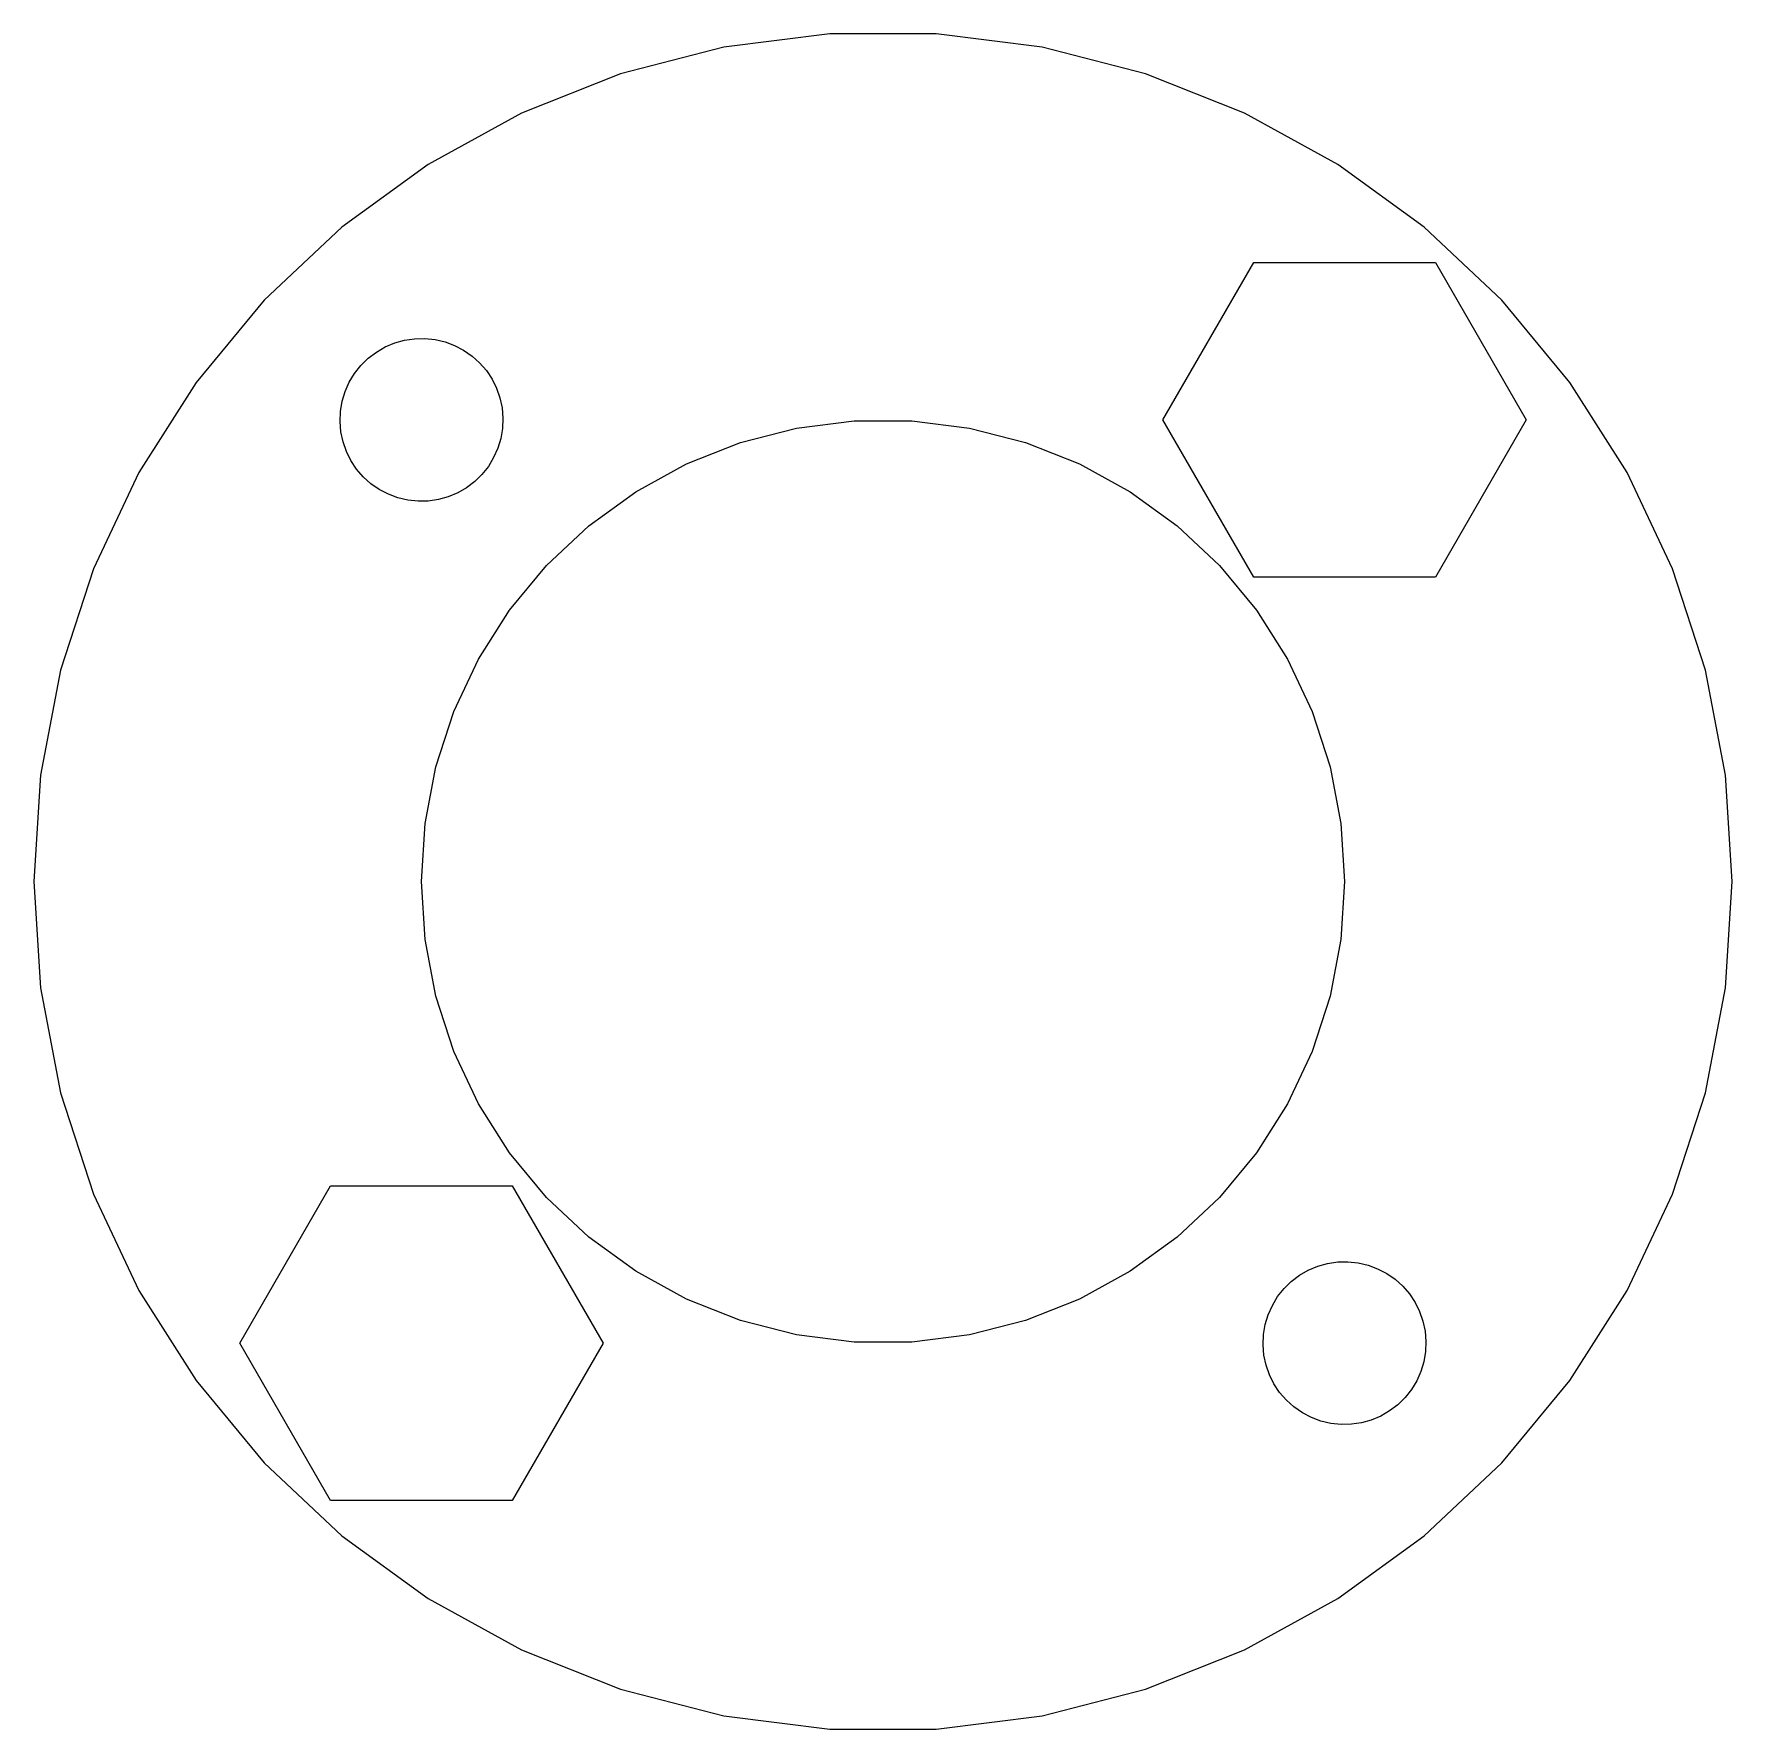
# Model space of a CAD drawing. Header units: metres. Extents: x -16 to 16, y -16 to 456.
# Drawn here: x -15.64 to 15.64, y 314.39 to 345.61 of the extents above; entities that cross this region are included whole.
import ezdxf

# ---------------------------------------------------------------- set-up
doc = ezdxf.new("R2010")
doc.units = ezdxf.units.M

msp = doc.modelspace()

# ---------------------------------------------------------------- linework, layer by layer
for p, q in [((-0.98184, 345.606), (-2.93004, 345.36)), ((0.98184, 345.606), (-0.98184, 345.606)), ((2.93004, 345.36), (0.98184, 345.606)), ((-2.93004, 345.36), (-4.83203, 344.871)), ((4.83203, 344.871), (2.93004, 345.36)), ((-4.83203, 344.871), (-6.65782, 344.149)), ((6.65782, 344.149), (4.83203, 344.871)), ((-6.65782, 344.149), (-8.37862, 343.203)), ((8.37862, 343.203), (6.65782, 344.149)), ((-8.37862, 343.203), (-9.96727, 342.048)), ((9.96727, 342.048), (8.37862, 343.203)), ((-9.96727, 342.048), (-11.3987, 340.704)), ((11.3987, 340.704), (9.96727, 342.048)), ((5.1534, 338.5), (6.82669, 341.398)), ((6.82669, 341.398), (10.1733, 341.398)), ((10.1733, 341.398), (11.8466, 338.5)), ((-11.3987, 340.704), (-12.6504, 339.191)), ((12.6504, 339.191), (11.3987, 340.704)), ((-8.99329, 339.917), (-8.81186, 339.967)), ((-8.81186, 339.967), (-8.6255, 339.995)), ((-8.6255, 339.995), (-8.43718, 339.999)), ((-8.43718, 339.999), (-8.24983, 339.979)), ((-8.24983, 339.979), (-8.06645, 339.936)), ((-9.61472, 339.504), (-9.48012, 339.635)), ((-9.48012, 339.635), (-9.33008, 339.749)), ((-9.33008, 339.749), (-9.16695, 339.844)), ((-9.16695, 339.844), (-8.99329, 339.917)), ((-8.06645, 339.936), (-7.88989, 339.87)), ((-7.88989, 339.87), (-7.72295, 339.783)), ((-7.72295, 339.783), (-7.56827, 339.676)), ((-7.56827, 339.676), (-7.42828, 339.549)), ((-9.8293, 339.195), (-9.73172, 339.356)), ((-9.73172, 339.356), (-9.61472, 339.504)), ((-7.42828, 339.549), (-7.30519, 339.407)), ((-7.30519, 339.407), (-7.20096, 339.25)), ((-12.6504, 339.191), (-13.7026, 337.533)), ((-9.96036, 338.843), (-9.90591, 339.023)), ((-9.90591, 339.023), (-9.8293, 339.195)), ((-7.20096, 339.25), (-7.1172, 339.081)), ((-7.1172, 339.081), (-7.05525, 338.903)), ((13.7026, 337.533), (12.6504, 339.191)), ((-9.99178, 338.657), (-9.96036, 338.843)), ((-7.05525, 338.903), (-7.01608, 338.719)), ((-7.01608, 338.719), (-7.00032, 338.531)), ((-9.99966, 338.469), (-9.99178, 338.657)), ((-9.9839, 338.281), (-9.99966, 338.469)), ((-7.00032, 338.531), (-7.00821, 338.343)), ((-1.59273, 338.349), (-0.53371, 338.483)), ((-0.53371, 338.483), (0.53371, 338.483)), ((0.53371, 338.483), (1.59273, 338.349)), ((6.82671, 335.602), (5.1534, 338.5)), ((11.8466, 338.5), (10.1733, 335.602)), ((-9.94473, 338.097), (-9.9839, 338.281)), ((-9.88278, 337.919), (-9.94473, 338.097)), ((-7.03963, 338.157), (-7.09407, 337.977)), ((-7.00821, 338.343), (-7.03963, 338.157)), ((-3.61911, 337.691), (-2.62663, 338.084)), ((-2.62663, 338.084), (-1.59273, 338.349)), ((1.59273, 338.349), (2.62663, 338.084)), ((2.62663, 338.084), (3.61911, 337.691)), ((-9.79903, 337.75), (-9.88278, 337.919)), ((-7.17068, 337.805), (-7.26826, 337.644)), ((-7.09407, 337.977), (-7.17068, 337.805)), ((-13.7026, 337.533), (-14.5387, 335.756)), ((-9.69479, 337.593), (-9.79903, 337.75)), ((-9.5717, 337.451), (-9.69479, 337.593)), ((-9.43172, 337.324), (-9.5717, 337.451)), ((-7.38527, 337.496), (-7.51987, 337.365)), ((-7.26826, 337.644), (-7.38527, 337.496)), ((-4.55452, 337.177), (-3.61911, 337.691)), ((3.61911, 337.691), (4.55452, 337.177)), ((14.5387, 335.756), (13.7026, 337.533)), ((-9.27704, 337.217), (-9.43172, 337.324)), ((-9.11009, 337.13), (-9.27704, 337.217)), ((-8.93353, 337.064), (-9.11009, 337.13)), ((-7.83304, 337.156), (-8.0067, 337.083)), ((-7.66991, 337.251), (-7.83304, 337.156)), ((-7.51987, 337.365), (-7.66991, 337.251)), ((-5.41809, 336.549), (-4.55452, 337.177)), ((4.55452, 337.177), (5.41809, 336.549)), ((-8.75015, 337.021), (-8.93353, 337.064)), ((-8.56281, 337.001), (-8.75015, 337.021)), ((-8.37448, 337.005), (-8.56281, 337.001)), ((-8.18813, 337.033), (-8.37448, 337.005)), ((-8.0067, 337.083), (-8.18813, 337.033)), ((-6.19623, 335.819), (-5.41809, 336.549)), ((5.41809, 336.549), (6.19623, 335.819)), ((-14.5387, 335.756), (-15.1455, 333.889)), ((-6.87663, 334.996), (-6.19623, 335.819)), ((6.19623, 335.819), (6.87663, 334.996)), ((10.1733, 335.602), (6.82671, 335.602)), ((15.1455, 333.889), (14.5387, 335.756)), ((-7.44859, 334.095), (-6.87663, 334.996)), ((6.87663, 334.996), (7.44859, 334.095)), ((-7.90309, 333.129), (-7.44859, 334.095)), ((7.44859, 334.095), (7.90309, 333.129)), ((-15.1455, 333.889), (-15.5135, 331.96)), ((15.5135, 331.96), (15.1455, 333.889)), ((-8.23296, 332.114), (-7.90309, 333.129)), ((7.90309, 333.129), (8.23296, 332.114)), ((-15.5135, 331.96), (-15.6368, 330)), ((-8.43297, 331.065), (-8.23296, 332.114)), ((8.23296, 332.114), (8.43297, 331.065)), ((15.6368, 330), (15.5135, 331.96)), ((-8.5, 330), (-8.43297, 331.065)), ((8.43297, 331.065), (8.5, 330)), ((-15.6368, 330), (-15.5135, 328.04)), ((-8.43297, 328.935), (-8.5, 330)), ((8.5, 330), (8.43297, 328.935)), ((15.5135, 328.04), (15.6368, 330)), ((-8.23296, 327.886), (-8.43297, 328.935)), ((8.43297, 328.935), (8.23296, 327.886)), ((-15.5135, 328.04), (-15.1455, 326.111)), ((-7.90309, 326.871), (-8.23296, 327.886)), ((8.23296, 327.886), (7.90309, 326.871)), ((15.1455, 326.111), (15.5135, 328.04)), ((-7.44859, 325.905), (-7.90309, 326.871)), ((7.90309, 326.871), (7.44859, 325.905)), ((-15.1455, 326.111), (-14.5387, 324.244)), ((-6.87663, 325.004), (-7.44859, 325.905)), ((7.44859, 325.905), (6.87663, 325.004)), ((14.5387, 324.244), (15.1455, 326.111)), ((-6.19623, 324.181), (-6.87663, 325.004)), ((6.87663, 325.004), (6.19623, 324.181)), ((-11.8466, 321.5), (-10.1733, 324.398)), ((-10.1733, 324.398), (-6.82671, 324.398)), ((-6.82671, 324.398), (-5.1534, 321.5)), ((-14.5387, 324.244), (-13.7026, 322.467)), ((-5.41809, 323.451), (-6.19623, 324.181)), ((6.19623, 324.181), (5.41809, 323.451)), ((13.7026, 322.467), (14.5387, 324.244)), ((-4.55452, 322.823), (-5.41809, 323.451)), ((5.41809, 323.451), (4.55452, 322.823)), ((-3.61911, 322.309), (-4.55452, 322.823)), ((4.55452, 322.823), (3.61911, 322.309)), ((7.51987, 322.635), (7.66991, 322.749)), ((7.66991, 322.749), (7.83304, 322.844)), ((7.83304, 322.844), (8.0067, 322.917)), ((8.0067, 322.917), (8.18813, 322.967)), ((8.18813, 322.967), (8.37448, 322.995)), ((8.37448, 322.995), (8.56281, 322.999)), ((8.56281, 322.999), (8.75015, 322.979)), ((8.75015, 322.979), (8.93353, 322.936)), ((8.93353, 322.936), (9.11009, 322.87)), ((9.11009, 322.87), (9.27704, 322.783)), ((9.27704, 322.783), (9.43172, 322.676)), ((-13.7026, 322.467), (-12.6504, 320.809)), ((7.26826, 322.356), (7.38527, 322.504)), ((7.38527, 322.504), (7.51987, 322.635)), ((9.43172, 322.676), (9.5717, 322.549)), ((9.5717, 322.549), (9.69479, 322.407)), ((12.6504, 320.809), (13.7026, 322.467)), ((-2.62663, 321.916), (-3.61911, 322.309)), ((3.61911, 322.309), (2.62663, 321.916)), ((7.09407, 322.023), (7.17068, 322.195)), ((7.17068, 322.195), (7.26826, 322.356)), ((9.69479, 322.407), (9.79903, 322.25)), ((9.79903, 322.25), (9.88278, 322.081)), ((-1.59273, 321.651), (-2.62663, 321.916)), ((2.62663, 321.916), (1.59273, 321.651)), ((7.00821, 321.657), (7.03963, 321.843)), ((7.03963, 321.843), (7.09407, 322.023)), ((9.88278, 322.081), (9.94473, 321.903)), ((9.94473, 321.903), (9.9839, 321.719)), ((-10.1733, 318.602), (-11.8466, 321.5)), ((-5.1534, 321.5), (-6.82669, 318.602)), ((-0.53371, 321.517), (-1.59273, 321.651)), ((0.53371, 321.517), (-0.53371, 321.517)), ((1.59273, 321.651), (0.53371, 321.517)), ((7.00032, 321.469), (7.00821, 321.657)), ((9.9839, 321.719), (9.99966, 321.531)), ((9.99966, 321.531), (9.99178, 321.343)), ((7.01608, 321.281), (7.00032, 321.469)), ((7.05525, 321.097), (7.01608, 321.281)), ((9.99178, 321.343), (9.96036, 321.157)), ((7.1172, 320.919), (7.05525, 321.097)), ((7.20096, 320.75), (7.1172, 320.919)), ((9.90591, 320.977), (9.8293, 320.805)), ((9.96036, 321.157), (9.90591, 320.977)), ((-12.6504, 320.809), (-11.3987, 319.296)), ((7.30519, 320.593), (7.20096, 320.75)), ((7.42828, 320.451), (7.30519, 320.593)), ((9.73172, 320.644), (9.61472, 320.496)), ((9.8293, 320.805), (9.73172, 320.644)), ((11.3987, 319.296), (12.6504, 320.809)), ((7.56827, 320.324), (7.42828, 320.451)), ((7.72295, 320.217), (7.56827, 320.324)), ((9.33008, 320.251), (9.16695, 320.156)), ((9.48012, 320.365), (9.33008, 320.251)), ((9.61472, 320.496), (9.48012, 320.365)), ((7.88989, 320.13), (7.72295, 320.217)), ((8.06645, 320.064), (7.88989, 320.13)), ((8.24983, 320.021), (8.06645, 320.064)), ((8.43718, 320.001), (8.24983, 320.021)), ((8.6255, 320.005), (8.43718, 320.001)), ((8.81186, 320.033), (8.6255, 320.005)), ((8.99329, 320.083), (8.81186, 320.033)), ((9.16695, 320.156), (8.99329, 320.083)), ((-11.3987, 319.296), (-9.96727, 317.952)), ((9.96727, 317.952), (11.3987, 319.296)), ((-6.82669, 318.602), (-10.1733, 318.602)), ((-9.96727, 317.952), (-8.37862, 316.797)), ((8.37862, 316.797), (9.96727, 317.952)), ((-8.37862, 316.797), (-6.65782, 315.851)), ((6.65782, 315.851), (8.37862, 316.797)), ((-6.65782, 315.851), (-4.83203, 315.129)), ((4.83203, 315.129), (6.65782, 315.851)), ((-4.83203, 315.129), (-2.93004, 314.64)), ((2.93004, 314.64), (4.83203, 315.129)), ((-2.93004, 314.64), (-0.98184, 314.394)), ((0.98184, 314.394), (2.93004, 314.64)), ((-0.98184, 314.394), (0.98184, 314.394))]:
    msp.add_line(p, q)

doc.saveas('drawing.dxf')
